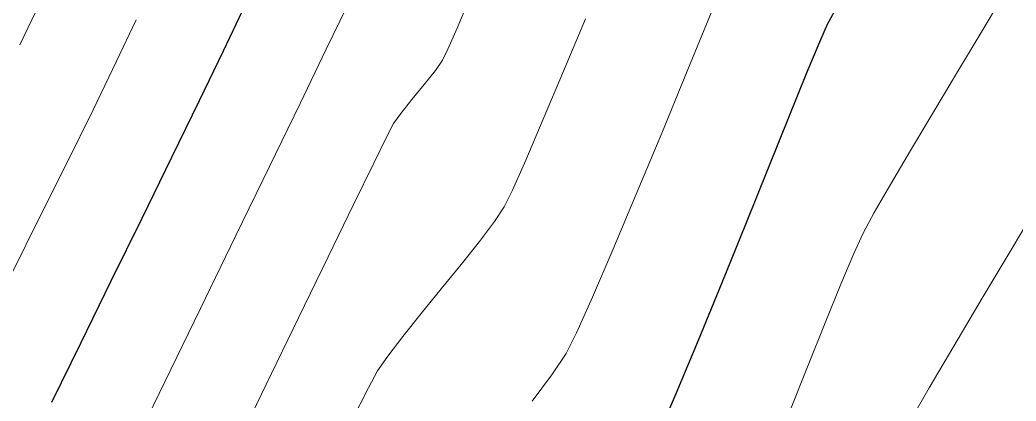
# Model space of a CAD drawing. Header units: millimetres. Extents: x 736950 to 740938, y 8500595 to 8502163.
# Drawn here: x 737933.68 to 737962.24, y 8501288.58 to 8501299.51 of the extents above; entities that cross this region are included whole.
import ezdxf

# ---------------------------------------------------------------- set-up
doc = ezdxf.new("R2010")
doc.units = ezdxf.units.MM
for name, color, linetype, lineweight in [('CONT-MJR', 80, 'Continuous', 30), ('CONT-MNR', 96, 'Continuous', 15), ('pista', 251, 'Continuous', 5)]:
    doc.layers.add(name, color=color, linetype=linetype, lineweight=lineweight)

msp = doc.modelspace()

# ---------------------------------------------------------------- hatches: boundary and pattern name
at = {"layer": 'pista'}
h = msp.add_hatch(dxfattribs=at)
h.set_pattern_fill('HONEY', color=256, scale=3, angle=9.94991650582834, style=0)
h.set_pattern_definition([(9.94991650582834, (1479841.21072825, -18.49207214638591), (0.4979252195647159, 0.4170677100899267), [0.375, -0.75]), (129.9499165058283, (1479841.21072825, -18.49207214638591), (-0.6101538418184378, 0.222682034283025), [0.3749999999999999, -0.7499999999999998]), (69.94991650582834, (1479841.21072825, -18.49207214638591), (-0.112228622253722, 0.6397497443729518), [-0.75, 0.375])])
h.paths.add_polyline_path([(737744.7999806425, 8501250.923935566), (737743.4751223363, 8501250.754223157), (737756.465848178, 8501242.026572531), (737763.5739612179, 8501242.006896213), (737770.002546867, 8501243.455222024), (737769.8468594846, 8501244.342704736), (737763.4750639071, 8501242.907173423), (737756.7405500773, 8501242.925815564)])
h.paths.add_polyline_path([(737794.2809870465, 8501256.017245878), (737809.7820272583, 8501263.709828075), (737823.391616501, 8501273.483615467), (737837.0791595323, 8501280.557800073), (737851.5530432165, 8501285.77819753), (737870.8510758049, 8501293.050216693, -0.9976846880626209), (737871.0089264096, 8501292.63424804), (737865.2748787645, 8501289.581801567, 0.7845063948290762), (737866.1540430214, 8501286.121818589), (737883.2588851704, 8501291.348365877), (737897.4188924351, 8501296.516943583), (737903.2981396064, 8501301.44146652, -0.5512150924587264), (737904.1219025984, 8501301.177325813), (737906.855912117, 8501297.98174819, 0.5618964424650519), (737910.2738656431, 8501298.536066804), (737914.22079628, 8501308.558674501), (737925.6412323939, 8501300.72656757, 0.340189525830376), (737928.7023693406, 8501300.894137181), (737936.9171069289, 8501306.117412793, -0.358727273887905), (737938.1716059428, 8501305.962964654), (737943.1732157968, 8501301.051021611, 0.3417074120720416), (737946.0555081918, 8501300.709858142), (737955.8779356404, 8501307.072689936), (737971.8320576148, 8501314.464803053), (737988.5677626224, 8501323.411181662), (738023.1375471824, 8501336.282937778), (738044.4246208373, 8501357.728329657), (738061.4456776979, 8501362.208386911), (738078.9085143938, 8501363.070318012), (738112.0997810266, 8501372.051506756), (738118.6561313582, 8501373.365123207), (738128.3493353954, 8501376.976906104), (738155.2251721952, 8501366.826195797), (738176.6167526407, 8501363.543890122), (738193.8053773039, 8501353.328603027), (738204.7313956148, 8501340.877429372), (738207.705198212, 8501335.751671141), (738214.35685511, 8501331.742925933), (738229.9282901662, 8501313.374534177), (738233.5603594936, 8501308.186787868), (738234.53883727, 8501308.358438132), (738230.6417003467, 8501313.924784988), (738214.9478837823, 8501332.43754055), (738208.3676942562, 8501336.403214611), (738205.4657963786, 8501341.405035153), (738194.387784551, 8501354.029418997), (738176.9261677533, 8501364.406946706), (738155.4549153853, 8501367.70147717), (738128.3514754312, 8501377.93815071), (738118.4090486554, 8501374.233504975), (738111.8936108743, 8501372.928085677), (738078.7671659255, 8501363.964436961), (738061.3074614278, 8501363.102660457), (738043.958527311, 8501358.536303693), (738022.6381405202, 8501337.057350922), (737988.196920163, 8501324.233464561), (737971.4304040315, 8501315.270615296), (737955.4419368334, 8501307.862588815), (737945.5806043665, 8501301.47455489, -0.3391433520832071), (737943.8038299843, 8501301.693147572), (737938.8116631231, 8501306.59581691, 0.3560082385246841), (737936.4342009705, 8501306.876887502), (737928.158540546, 8501301.61487459, -0.3502196171718997), (737926.1502499409, 8501301.468794718), (737914.5128481541, 8501309.44969617, 0.4302069892023044), (737913.4330382891, 8501309.014522241), (737909.4507249827, 8501298.90206584, -0.5704007069138802), (737907.5397775185, 8501298.566836312), (737904.9064502402, 8501301.644734057, 0.4931454261128044), (737902.7202336333, 8501302.131411942), (737896.9620044216, 8501297.308254998), (737882.9728831241, 8501292.20205278), (737866.0373022418, 8501287.027224885, -0.7384715771871906), (737865.6977918843, 8501288.787355538), (737871.5108758068, 8501291.881875956, 0.9119586051647783), (737870.5337161538, 8501293.892406015), (737851.2416702455, 8501286.62264278), (737836.7183275839, 8501281.384406622), (737822.9200107896, 8501274.252970394), (737809.3164408724, 8501264.483505804), (737793.8201376351, 8501256.79327439), (737778.9884914039, 8501246.402265295), (737769.846859484, 8501244.34270474), (737770.0025468671, 8501243.455222024), (737779.3594973255, 8501245.563292695)])
h.paths.add_polyline_path([(738260.5182952256, 8501271.251537092), (738234.538837269, 8501308.358438132), (738233.56035949, 8501308.186787868), (738259.6897886079, 8501270.86568047), (738269.3749442189, 8501234.589470252), (738274.5057655985, 8501215.583008338), (738279.7983711922, 8501189.602392923), (738280.7089290785, 8501189.641305126), (738275.382018582, 8501215.790318219), (738270.2441657205, 8501234.822827347)])

# ---------------------------------------------------------------- linework, layer by layer
at = {"layer": 'CONT-MJR', "extrusion": (0.8794956886098613, -0.4759068540341334, 0), "elevation": -3396796.792436336}
msp.add_lwpolyline([(7828054.877794151, 3590), (7828055.41519778, 3590)], dxfattribs=at)
at = {"layer": 'CONT-MJR'}
for points, elevation in [([(737939.5156032953, 8501298.624312183), (737940.0626760068, 8501299.77487338)], 3595), ([(737956.6143405953, 8501298.88788766), (737956.8360660028, 8501299.390502963)], 3590), ([(737955.1441209791, 8501295.271715559), (737955.736466492, 8501296.74120831)], 3590), ([(737953.8121209884, 8501291.976852154), (737954.492038614, 8501293.654501624)], 3590)]:
    msp.add_lwpolyline(points, dxfattribs=dict(at, elevation=elevation))
at = {"layer": 'CONT-MJR', "extrusion": (0.9241214241064928, -0.3820989315705918, 0), "elevation": -2566375.704650901}
msp.add_lwpolyline([(8138203.881822071, 3590), (8138204.868914683, 3590)], dxfattribs=at)
at = {"layer": 'CONT-MJR', "extrusion": (0.9006523612626106, -0.4345403596354246, 0), "elevation": -3029530.394379665}
msp.add_lwpolyline([(7977377.602173722, 3595.00000000001), (7977379.182284806, 3595.00000000001)], dxfattribs=at)
at = {"layer": 'CONT-MJR', "extrusion": (0.9266765785922851, -0.3758597061251664, 0), "elevation": -2511448.597812073}
msp.add_lwpolyline([(8155320.403982337, 3590.000000000003), (8155321.736147132, 3590.000000000003)], dxfattribs=at)
at = {"layer": 'CONT-MJR', "extrusion": (0.8992869071272231, -0.4373591872472249, 0), "elevation": -3054501.707292166}
msp.add_lwpolyline([(7967847.788333045, 3595), (7967849.593101156, 3595)], dxfattribs=at)
at = {"layer": 'CONT-MJR', "extrusion": (0.8984738988871136, -0.4390269388301687, 0), "elevation": -3069279.70615667}
msp.add_lwpolyline([(7962164.914360553, 3595), (7962166.86231012, 3595)], dxfattribs=at)
at = {"layer": 'CONT-MJR', "extrusion": (0.9274454555545967, -0.373958456210214, 0), "elevation": -2494718.110779802}
msp.add_lwpolyline([(8160450.48879881, 3590), (8160452.232528239, 3590)], dxfattribs=at)
at = {"layer": 'CONT-MJR', "extrusion": (0.8980004710006974, -0.439994493241138, 0), "elevation": -3077854.530540437}
msp.add_lwpolyline([(7958852.149523289, 3595.00000000001), (7958854.159169594, 3595.00000000001)], dxfattribs=at)
at = {"layer": 'CONT-MJR', "extrusion": (0.8977787337336006, -0.4404467564367943, 0), "elevation": -3081862.980016619}
msp.add_lwpolyline([(7957298.84783838, 3595.000000000013), (7957300.837692573, 3595.000000000013)], dxfattribs=at)
at = {"layer": 'CONT-MJR', "extrusion": (0.9254439207606132, -0.3788846124181132, 0), "elevation": -2538073.846473354}
msp.add_lwpolyline([(8147066.538884849, 3590), (8147068.32267673, 3590)], dxfattribs=at)
at = {"layer": 'CONT-MJR', "extrusion": (0.8977886900598098, -0.4404264615128056, 0), "elevation": -3081683.099851651}
msp.add_lwpolyline([(7957366.624542272, 3595), (7957368.513113837, 3595)], dxfattribs=at)
at = {"layer": 'CONT-MJR', "extrusion": (0.923160748909777, -0.3844141408329561, 0), "elevation": -2586766.846722062}
msp.add_lwpolyline([(8131735.500384721, 3590), (8131737.164952449, 3590)], dxfattribs=at)
at = {"layer": 'CONT-MJR', "extrusion": (0.91920304327281, -0.3937839067788385, 0), "elevation": -2669342.531671758}
msp.add_lwpolyline([(8105002.891383281, 3590.00000000001), (8105004.343991802, 3590.00000000001)], dxfattribs=at)
at = {"layer": 'CONT-MNR'}
for points, elevation in [([(737961.2182536571, 8501299.10848827), (737961.8575720692, 8501300.18873091)], 3589), ([(737946.2146639079, 8501299.278310385), (737946.544464639, 8501300.054691512)], 3593), ([(737949.2698818919, 8501298.044329375), (737949.8961895956, 8501299.547880104)], 3592), ([(737936.4533181285, 8501298.330712346), (737937.0119061397, 8501299.514777992)], 3596), ([(737960.5394873018, 8501297.975284232), (737961.2182536571, 8501299.10848827)], 3589), ([(737945.5932912234, 8501298.067696678), (737945.7973457134, 8501298.358302271)], 3593), ([(737945.2757274044, 8501297.665722882), (737945.5932912234, 8501298.067696678)], 3593), ([(737940.8337809939, 8501295.31071841), (737941.7111032652, 8501297.119069805)], 3594), ([(737944.3907753956, 8501296.537624473), (737944.5995899487, 8501296.826083561)], 3593), ([(737943.2468330375, 8501294.21944928), (737943.8277185981, 8501295.408089003)], 3593), ([(737957.8582877738, 8501293.39656065), (737958.1752861046, 8501293.988121286)], 3589), ([(737957.59027364, 8501292.807228412), (737957.8582877738, 8501293.39656065)], 3589), ([(737961.2730938237, 8501291.526376525), (737962.1610213997, 8501293.01560273)], 3588), ([(737950.0959948079, 8501291.559331069), (737950.6793559471, 8501292.913342983)], 3591), ([(737945.7605209703, 8501291.793858806), (737946.3325127027, 8501292.500083685)], 3592), ([(737956.7714600147, 8501290.824292883), (737957.2208221973, 8501291.928530697)], 3589), ([(737945.1873277004, 8501291.088175746), (737945.7605209703, 8501291.793858806)], 3592), ([(737949.6379667174, 8501290.539770218), (737950.0959948079, 8501291.559331069)], 3591), ([(737960.4551860153, 8501290.150133539), (737961.2730938237, 8501291.526376525)], 3588), ([(737940.7404166701, 8501289.055547832), (737941.6670429934, 8501290.968386553)], 3593), ([(737944.2263478747, 8501289.86674892), (737944.6601857251, 8501290.430112964)], 3592), ([(737943.1915059648, 8501288.00315832), (737943.671319776, 8501288.957644954)], 3592), ([(737959.213001041, 8501288.017923001), (737959.7531908095, 8501288.957205215)], 3588)]:
    msp.add_lwpolyline(points, dxfattribs=dict(at, elevation=elevation))
at = {"layer": 'CONT-MNR', "extrusion": (0.9005498036930133, -0.4347528620589809, 0), "elevation": -3031409.988426792}
msp.add_lwpolyline([(7976665.446696632, 3594), (7976666.797476139, 3594)], dxfattribs=at)
at = {"layer": 'CONT-MNR', "extrusion": (0.9254125493087457, -0.3789612296553412, 0), "elevation": -2538751.564708805}
msp.add_lwpolyline([(8146863.448197606, 3591), (8146865.389979495, 3591)], dxfattribs=at)
at = {"layer": 'CONT-MNR', "extrusion": (0.9027813521693183, -0.4300997909501203, 0), "elevation": -2990214.072458373}
msp.add_lwpolyline([(7992199.148550681, 3597), (7992200.204253665, 3597)], dxfattribs=at)
at = {"layer": 'CONT-MNR', "extrusion": (0.9157583887693799, -0.4017294778809608, 0), "elevation": -2739442.083846336}
msp.add_lwpolyline([(8081590.223539293, 3593.000000000003), (8081590.877072972, 3593.000000000003)], dxfattribs=at)
at = {"layer": 'CONT-MNR', "extrusion": (0.9010409758620305, -0.4337339735570639, 0), "elevation": -3022382.515966924}
msp.add_lwpolyline([(7980090.331811445, 3593), (7980090.688653337, 3593)], dxfattribs=at)
at = {"layer": 'CONT-MNR', "extrusion": (0.8999862968937395, -0.4359181865941057, 0), "elevation": -3041732.595943348}
msp.add_lwpolyline([(7972733.125501337, 3594.000000000007), (7972734.849550271, 3594.000000000007)], dxfattribs=at)
at = {"layer": 'CONT-MNR', "extrusion": (0.8996946842335599, -0.4365197305527841, 0), "elevation": -3047066.952318905}
msp.add_lwpolyline([(7970695.187587669, 3596.00000000001), (7970696.738993052, 3596.00000000001)], dxfattribs=at)
at = {"layer": 'CONT-MNR', "extrusion": (0.9215947981215201, -0.3881533563881095, 0), "elevation": -2619717.161161397}
msp.add_lwpolyline([(8121188.04117873, 3592.000000000013), (8121189.540883422, 3592.000000000013)], dxfattribs=at)
at = {"layer": 'CONT-MNR', "extrusion": (0.9245948706475599, -0.3809518672643853, 0), "elevation": -2556277.976691099}
msp.add_lwpolyline([(8141379.145910603, 3591.000000000006), (8141381.11482159, 3591.000000000006)], dxfattribs=at)
at = {"layer": 'CONT-MNR', "extrusion": (0.8569897406244733, -0.5153334691870868, 0), "elevation": -3748578.766870066}
msp.add_lwpolyline([(7665819.590375563, 3589), (7665820.911747364, 3589)], dxfattribs=at)
at = {"layer": 'CONT-MNR', "extrusion": (0.7763578587989486, -0.6302923726978711, 0), "elevation": -4785393.462564827}
msp.add_lwpolyline([(7065169.966408122, 3593.00000000001), (7065170.531532534, 3593.00000000001)], dxfattribs=at)
at = {"layer": 'CONT-MNR', "extrusion": (0.7816068252930588, -0.6237714089755203, 0), "elevation": -4726083.363597603}
msp.add_lwpolyline([(7104980.365741228, 3593), (7104980.878659656, 3593)], dxfattribs=at)
at = {"layer": 'CONT-MNR', "extrusion": (0.896991714178428, -0.4420473557157029, 0), "elevation": -3096053.553479223}
msp.add_lwpolyline([(7951793.764146237, 3596.000000000006), (7951795.468907372, 3596.000000000006)], dxfattribs=at)
at = {"layer": 'CONT-MNR', "extrusion": (0.857788191987149, -0.514003324587904, 0), "elevation": -3736681.587733803}
msp.add_lwpolyline([(7671624.61257383, 3589), (7671625.869104021, 3589)], dxfattribs=at)
at = {"layer": 'CONT-MNR', "extrusion": (0.8903597426663876, -0.4552576508297735, 0), "elevation": -3213244.312853319}
msp.add_lwpolyline([(7905166.654609527, 3593), (7905167.027357393, 3593)], dxfattribs=at)
at = {"layer": 'CONT-MNR', "extrusion": (0.9190675007882588, -0.3941001509703138, 0), "elevation": -2672137.641844612}
msp.add_lwpolyline([(8104089.89301285, 3592.00000000001), (8104091.166053423, 3592.00000000001)], dxfattribs=at)
at = {"layer": 'CONT-MNR', "extrusion": (0.8968726604329168, -0.4422888546730316, 0), "elevation": -3098186.56526476}
msp.add_lwpolyline([(7950963.76015362, 3593), (7950964.649528234, 3593)], dxfattribs=at)
at = {"layer": 'CONT-MNR', "extrusion": (0.9233840500751594, -0.3838774492814021, 0), "elevation": -2582042.743733493}
msp.add_lwpolyline([(8133242.640814531, 3591), (8133244.540840835, 3591)], dxfattribs=at)
at = {"layer": 'CONT-MNR', "extrusion": (0.8606869393237451, -0.5091345524294377, 0), "elevation": -3693151.558299793}
msp.add_lwpolyline([(7692673.639326386, 3589.000000000006), (7692674.7657616, 3589.000000000006)], dxfattribs=at)
at = {"layer": 'CONT-MNR', "extrusion": (0.895418589390719, -0.4452252798006138, 0), "elevation": -3124230.888777779}
msp.add_lwpolyline([(7940763.497911023, 3596.000000000003), (7940765.267096933, 3596.000000000003)], dxfattribs=at)
at = {"layer": 'CONT-MNR', "extrusion": (0.8995702267431296, -0.4367761522305383, 0), "elevation": -3049333.451623722}
msp.add_lwpolyline([(7969824.899796706, 3594), (7969827.10822592, 3594)], dxfattribs=at)
at = {"layer": 'CONT-MNR', "extrusion": (0.9139498595947361, -0.4058271234734838, 0), "elevation": -2775608.65435862}
msp.add_lwpolyline([(8069236.262218542, 3592), (8069237.211090353, 3592)], dxfattribs=at)
at = {"layer": 'CONT-MNR', "extrusion": (0.8670816267677641, -0.4981660892932878, 0), "elevation": -3595186.404881276}
msp.add_lwpolyline([(7738941.559095511, 3589.000000000013), (7738942.490283545, 3589.000000000013)], dxfattribs=at)
at = {"layer": 'CONT-MNR', "extrusion": (0.8979201382455139, -0.4401584093632169, 0), "elevation": -3079298.128181619}
msp.add_lwpolyline([(7958297.047588063, 3592.000000000003), (7958297.575199753, 3592.000000000003)], dxfattribs=at)
at = {"layer": 'CONT-MNR', "extrusion": (0.9215203852934475, -0.3883299878822341, 0), "elevation": -2621270.379654152}
msp.add_lwpolyline([(8120683.099368272, 3591.000000000006), (8120684.83451848, 3591.000000000006)], dxfattribs=at)
at = {"layer": 'CONT-MNR', "extrusion": (0.8592380576877311, -0.5115759574305806, 0), "elevation": -3714971.939971808}
msp.add_lwpolyline([(7682158.197632831, 3588.000000000006), (7682159.980465851, 3588.000000000006)], dxfattribs=at)
at = {"layer": 'CONT-MNR', "extrusion": (0.8991901031629748, -0.4375581771304918, 0), "elevation": -3056259.537663994}
msp.add_lwpolyline([(7967171.054574393, 3593), (7967172.728115422, 3593)], dxfattribs=at)
at = {"layer": 'CONT-MNR', "extrusion": (0.8308911782579816, -0.5564349466856509, 0), "elevation": -4117263.032904152}
msp.add_lwpolyline([(7474269.618147329, 3592.000000000003), (7474270.130103189, 3592.000000000003)], dxfattribs=at)
at = {"layer": 'CONT-MNR', "extrusion": (0.8946291179627534, -0.4468095134318272, 0), "elevation": -3138281.502352908}
msp.add_lwpolyline([(7935219.284928949, 3596.000000000013), (7935221.029570573, 3596.000000000013)], dxfattribs=at)
at = {"layer": 'CONT-MNR', "extrusion": (0.7977788913590952, -0.6029501144388754, 0), "elevation": -4537137.258861365}
msp.add_lwpolyline([(7227097.373426715, 3592.000000000006), (7227098.082988174, 3592.000000000006)], dxfattribs=at)
at = {"layer": 'CONT-MNR', "extrusion": (0.8995228857136708, -0.4368736408589453, 0), "elevation": -3050197.165882661}
msp.add_lwpolyline([(7969492.061026472, 3594.000000000009), (7969494.380564713, 3594.000000000009)], dxfattribs=at)
at = {"layer": 'CONT-MNR', "extrusion": (0.7833032055689533, -0.6216398379652017, 0), "elevation": -4706706.364451759}
msp.add_lwpolyline([(7117826.505365068, 3592.00000000001), (7117827.347552668, 3592.00000000001)], dxfattribs=at)
at = {"layer": 'CONT-MNR', "extrusion": (0.8996399158682848, -0.4366325935801237, 0), "elevation": -3048058.945051645}
msp.add_lwpolyline([(7970310.075562918, 3593.000000000003), (7970312.016596397, 3593.000000000003)], dxfattribs=at)
at = {"layer": 'CONT-MNR', "extrusion": (0.9218328166255375, -0.3875877425722181, 0), "elevation": -2614723.364106954}
msp.add_lwpolyline([(8122793.056766748, 3589.000000000004), (8122794.009973992, 3589.000000000004)], dxfattribs=at)
at = {"layer": 'CONT-MNR', "extrusion": (0.8995474156770138, -0.4368231300524344, 0), "elevation": -3049749.657192784}
msp.add_lwpolyline([(7969660.980242571, 3594.000000000013), (7969663.323502137, 3594.000000000013)], dxfattribs=at)
at = {"layer": 'CONT-MNR', "extrusion": (0.7804684435673327, -0.6251951764014061, 0), "elevation": -4739023.249720084}
msp.add_lwpolyline([(7096348.352303419, 3592), (7096349.195467272, 3592)], dxfattribs=at)
at = {"layer": 'CONT-MNR', "extrusion": (0.9281311188376193, -0.3722534435639634, 0), "elevation": -2479714.140132769}
msp.add_lwpolyline([(8165018.149712004, 3589.000000000003), (8165019.513692274, 3589.000000000003)], dxfattribs=at)
at = {"layer": 'CONT-MNR', "extrusion": (0.8944270958648618, -0.4472137857700157, 0), "elevation": -3141852.174640363}
msp.add_lwpolyline([(7933805.193965863, 3591.000000000013), (7933805.859892812, 3591.000000000013)], dxfattribs=at)
at = {"layer": 'CONT-MNR', "extrusion": (0.8618481150240936, -0.5071664683606525, 0), "elevation": -3675559.47468804}
msp.add_lwpolyline([(7701088.304860541, 3588.000000000003), (7701089.689011998, 3588.000000000003)], dxfattribs=at)
at = {"layer": 'CONT-MNR', "extrusion": (0.8209023898113533, -0.5710685303901879, 0), "elevation": -4249038.931668842}
msp.add_lwpolyline([(7400145.379378489, 3592.000000000003), (7400145.892943634, 3592.000000000003)], dxfattribs=at)
at = {"layer": 'CONT-MNR', "extrusion": (0.8331147210991159, -0.553100227343962, 0), "elevation": -4087268.942116195}
msp.add_lwpolyline([(7490709.043912603, 3591), (7490709.748608902, 3591)], dxfattribs=at)
at = {"layer": 'CONT-MNR', "extrusion": (0.9286955576556303, -0.3708430411787417, 0), "elevation": -2467307.369900993}
msp.add_lwpolyline([(8168774.323710872, 3589), (8168775.792267354, 3589)], dxfattribs=at)
at = {"layer": 'CONT-MNR', "extrusion": (0.8810452999265959, -0.4730319011200566, 0), "elevation": -3371219.074378875}
msp.add_lwpolyline([(7839091.577214868, 3592.000000000013), (7839092.130554306, 3592.000000000013)], dxfattribs=at)
at = {"layer": 'CONT-MNR', "extrusion": (0.8011532834863083, -0.5984592019169785, 0), "elevation": -4496464.619239913}
msp.add_lwpolyline([(7252467.247664122, 3591), (7252468.222175485, 3591)], dxfattribs=at)
at = {"layer": 'CONT-MNR', "extrusion": (0.8996443692264827, -0.4366234177401439, 0), "elevation": -3047980.299391108}
msp.add_lwpolyline([(7970335.555534706, 3594.000000000013), (7970337.835127953, 3594.000000000013)], dxfattribs=at)
at = {"layer": 'CONT-MNR', "extrusion": (0.9002294627529133, -0.4354157948347779, 0), "elevation": -3037279.534952774}
msp.add_lwpolyline([(7974419.706386837, 3593.00000000001), (7974421.933212541, 3593.00000000001)], dxfattribs=at)

doc.saveas('drawing.dxf')
